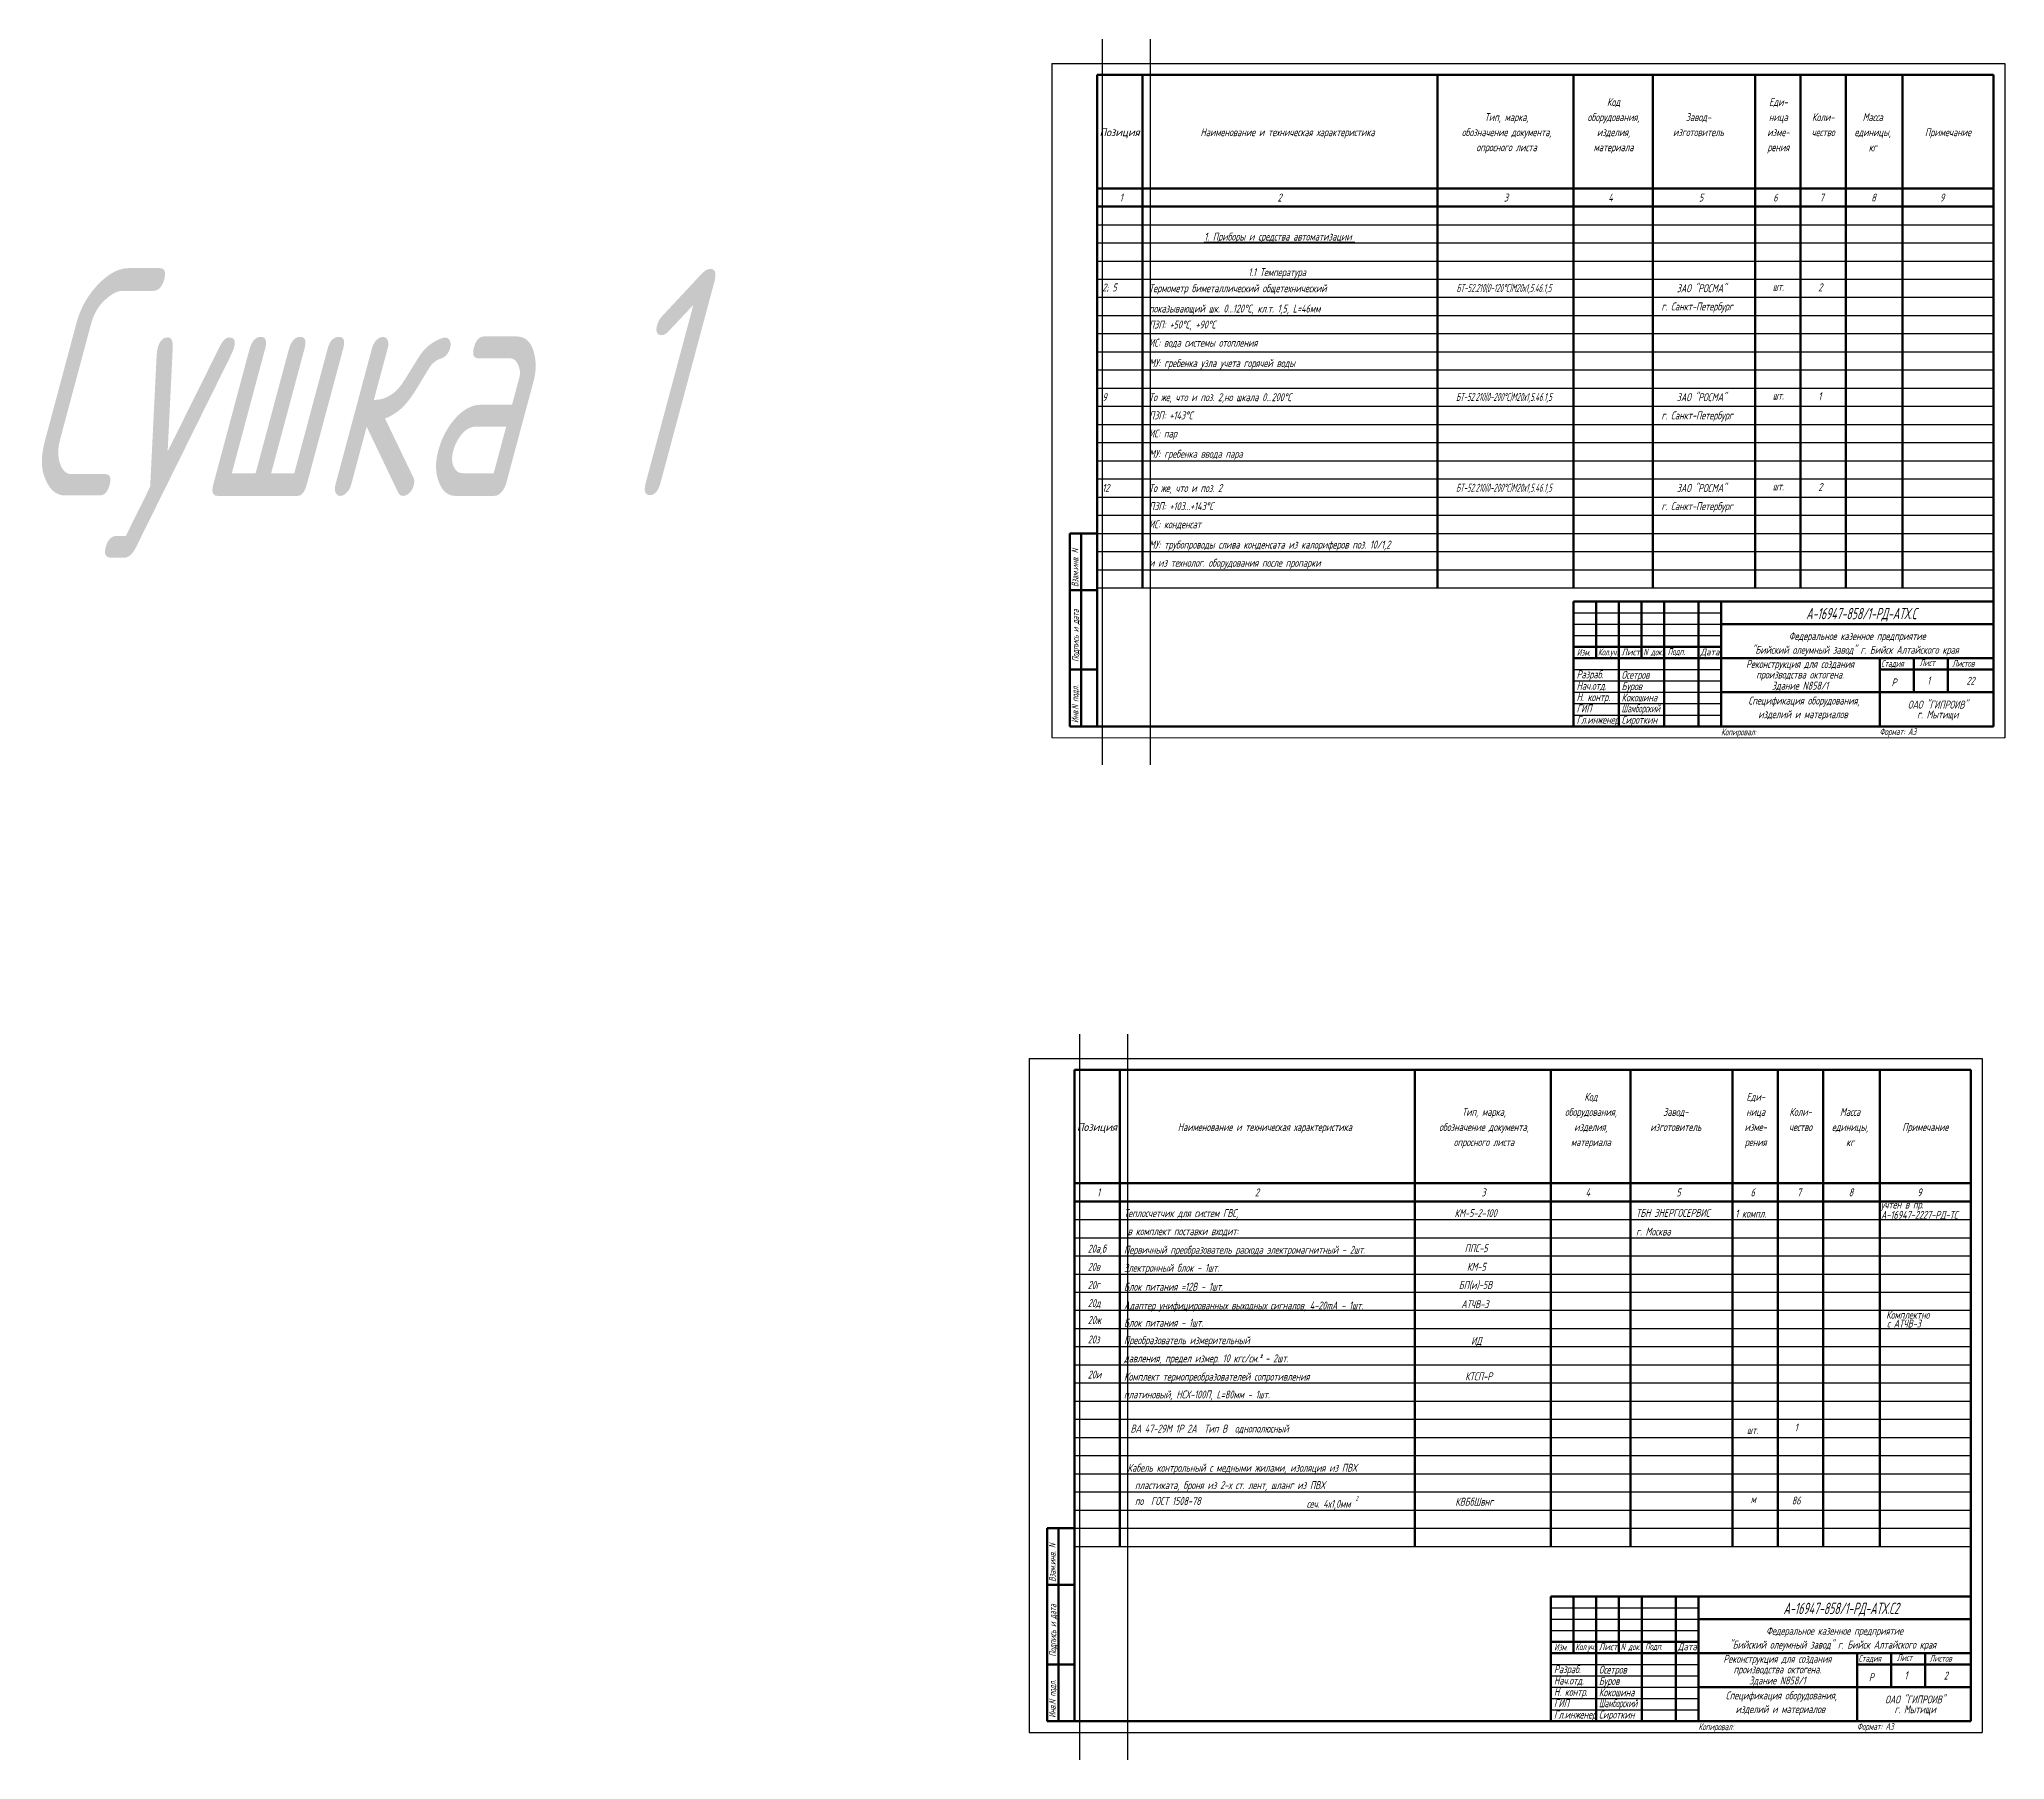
# Model space of a CAD drawing. Header units: millimetres. Extents: x -680 to 9204, y -4430 to 7779.
# Drawn here: x -680 to 187, y -4430 to -3672 of the extents above; entities that cross this region are included whole.
import ezdxf
from ezdxf.enums import TextEntityAlignment as Align

# ---------------------------------------------------------------- set-up
doc = ezdxf.new("R2010")
doc.units = ezdxf.units.MM
doc.layers.get('Defpoints').update_dxf_attribs({"color": 33})
for name, color, linetype, lineweight in [('Обводка', 6, 'Continuous', 25), ('Связи', 95, 'Continuous', 25), ('Текст_КИП', 2, 'Continuous', 25)]:
    doc.layers.add(name, color=color, linetype=linetype, lineweight=lineweight)
doc.layers.add('Слой М50', color=3, linetype='Continuous')
doc.styles.add('Simplex', font='simplex.shx', dxfattribs={"width": 0.7, "oblique": 15})

msp = doc.modelspace()

# ---------------------------------------------------------------- linework, layer by layer
at = {"lineweight": 60}
for p, q in [((-213.382, -3688.152), (181.618, -3688.152)), ((-213.382, -3975.152), (-213.382, -3688.152)), ((-193.382, -3688.152), (-193.382, -3914.152)), ((-63.382, -3688.152), (-63.382, -3914.152)), ((-3.382, -3688.152), (-3.382, -3914.152)), ((31.618, -3688.152), (31.618, -3914.152)), ((76.618, -3688.152), (76.618, -3914.152)), ((96.618, -3688.152), (96.618, -3914.152)), ((116.618, -3688.152), (116.618, -3914.152)), ((141.618, -3688.152), (141.618, -3914.152)), ((181.618, -3688.152), (181.618, -3975.152)), ((-213.382, -3738.152), (181.618, -3738.152)), ((-213.382, -3746.152), (181.618, -3746.152)), ((-225.382, -3975.152), (-225.382, -3890.152)), ((-225.382, -3890.152), (-213.382, -3890.152)), ((-220.382, -3975.152), (-220.382, -3890.152)), ((-213.382, -3915.152), (-225.382, -3915.152)), ((-3.382, -3975.158), (-3.382, -3920.158)), ((-3.382, -3920.158), (181.618, -3920.158)), ((6.618, -3945.158), (6.618, -3920.158)), ((16.618, -3975.158), (16.618, -3920.158)), ((26.618, -3945.158), (26.618, -3920.158)), ((36.618, -3975.158), (36.618, -3920.158)), ((51.618, -3975.158), (51.618, -3920.158)), ((61.618, -3975.158), (61.618, -3920.158)), ((181.618, -3975.152), (181.618, -3920.152)), ((61.618, -3930.158), (181.618, -3930.158)), ((-3.382, -3940.158), (61.618, -3940.158)), ((-3.382, -3945.158), (61.618, -3945.158)), ((61.618, -3945.158), (181.618, -3945.158)), ((131.618, -3945.158), (131.618, -3975.158)), ((146.618, -3960.158), (146.618, -3945.158)), ((161.618, -3960.158), (161.618, -3945.158)), ((-213.382, -3950.152), (-225.382, -3950.152)), ((131.618, -3950.158), (181.618, -3950.158)), ((61.618, -3960.158), (181.618, -3960.158)), ((-213.382, -3975.152), (-225.382, -3975.152)), ((181.618, -3975.152), (-213.382, -3975.152)), ((-3.382, -3975.152), (181.618, -3975.152)), ((-223.364, -4126.427), (171.636, -4126.427)), ((-223.364, -4413.427), (-223.364, -4126.427)), ((-203.364, -4126.427), (-203.364, -4336.427)), ((-73.364, -4126.427), (-73.364, -4336.427)), ((-13.364, -4126.427), (-13.364, -4336.427)), ((21.636, -4126.427), (21.636, -4336.427)), ((66.636, -4126.427), (66.636, -4336.427)), ((86.636, -4126.427), (86.636, -4336.427)), ((106.636, -4126.427), (106.636, -4336.427)), ((131.636, -4126.427), (131.636, -4336.427)), ((171.636, -4126.427), (171.636, -4413.427)), ((-223.364, -4176.427), (171.636, -4176.427)), ((-223.364, -4184.427), (171.636, -4184.427)), ((-235.364, -4413.427), (-235.364, -4328.427)), ((-235.364, -4328.427), (-223.364, -4328.427)), ((-230.364, -4413.427), (-230.364, -4328.427)), ((-223.364, -4353.427), (-235.364, -4353.427)), ((-13.364, -4413.433), (-13.364, -4358.433)), ((-13.364, -4358.433), (171.636, -4358.433)), ((-3.364, -4383.433), (-3.364, -4358.433)), ((6.636, -4413.433), (6.636, -4358.433)), ((16.636, -4383.433), (16.636, -4358.433)), ((26.636, -4413.433), (26.636, -4358.433)), ((41.636, -4413.433), (41.636, -4358.433)), ((51.636, -4413.433), (51.636, -4358.433)), ((171.636, -4413.427), (171.636, -4358.427)), ((51.636, -4368.433), (171.636, -4368.433)), ((-13.364, -4378.433), (51.636, -4378.433)), ((-223.364, -4388.427), (-235.364, -4388.427)), ((-13.364, -4383.433), (51.636, -4383.433)), ((51.636, -4383.433), (171.636, -4383.433)), ((121.636, -4383.433), (121.636, -4413.433)), ((121.636, -4388.433), (171.636, -4388.433)), ((136.636, -4398.433), (136.636, -4383.433)), ((151.636, -4398.433), (151.636, -4383.433)), ((51.636, -4398.433), (171.636, -4398.433)), ((-223.364, -4413.427), (-235.364, -4413.427)), ((171.636, -4413.427), (-223.364, -4413.427)), ((-13.364, -4413.427), (171.636, -4413.427))]:
    msp.add_line(p, q, dxfattribs=at)
at = {"layer": 'Defpoints', "color": 33, "ltscale": 0.5}
for p, q in [((-211.097, -3672.484), (-211.097, -3992.119)), ((-189.991, -3672.484), (-189.991, -3992.119)), ((-221.078, -4110.759), (-221.078, -4430.393)), ((-199.973, -4110.759), (-199.973, -4430.393))]:
    msp.add_line(p, q, dxfattribs=at)
at = {"layer": 'Defpoints'}
for p, q in [((-233.382, -3683.152), (186.618, -3683.152)), ((-233.382, -3683.152), (-233.382, -3980.124)), ((186.618, -3683.152), (186.618, -3980.152)), ((-233.382, -3980.124), (186.618, -3980.152)), ((-243.364, -4121.427), (176.636, -4121.427)), ((-243.364, -4121.427), (-243.364, -4418.399)), ((176.636, -4121.427), (176.636, -4418.427)), ((-243.364, -4418.399), (176.636, -4418.427))]:
    msp.add_line(p, q, dxfattribs=at)
at = {"layer": 'Обводка', "color": 155}
for p, q in [((-213.382, -3754.152), (181.618, -3754.152)), ((-213.382, -3762.152), (181.618, -3762.152)), ((-213.382, -3770.152), (181.618, -3770.152)), ((-213.382, -3778.152), (181.618, -3778.152)), ((-213.382, -3786.152), (181.618, -3786.152)), ((-213.382, -3794.152), (181.618, -3794.152)), ((-213.382, -3802.152), (181.618, -3802.152)), ((-213.382, -3810.152), (181.618, -3810.152)), ((-213.382, -3818.152), (181.618, -3818.152)), ((-213.382, -3826.152), (181.618, -3826.152)), ((-213.382, -3834.152), (181.618, -3834.152)), ((-213.382, -3842.152), (181.618, -3842.152)), ((-213.382, -3850.152), (181.618, -3850.152)), ((-213.382, -3858.152), (181.618, -3858.152)), ((-213.382, -3866.152), (181.618, -3866.152)), ((-213.382, -3874.152), (181.618, -3874.152)), ((-213.382, -3882.152), (181.618, -3882.152)), ((-213.382, -3890.152), (181.618, -3890.152)), ((-213.382, -3898.152), (181.618, -3898.152)), ((-213.382, -3906.152), (181.618, -3906.152)), ((-213.382, -3914.152), (181.618, -3914.152)), ((-3.382, -3925.158), (61.618, -3925.158)), ((-3.382, -3930.158), (61.618, -3930.158)), ((-3.382, -3935.158), (61.618, -3935.158)), ((-3.382, -3950.158), (61.618, -3950.158)), ((-3.382, -3955.158), (61.618, -3955.158)), ((-3.382, -3960.158), (61.618, -3960.158)), ((-3.382, -3965.158), (61.618, -3965.158)), ((-3.382, -3970.158), (61.618, -3970.158)), ((-223.364, -4192.427), (171.636, -4192.427)), ((-223.364, -4200.427), (171.636, -4200.427)), ((-223.364, -4208.427), (171.636, -4208.427)), ((-223.364, -4216.427), (171.636, -4216.427)), ((-223.364, -4224.427), (171.636, -4224.427)), ((-223.364, -4232.427), (171.636, -4232.427)), ((-223.364, -4240.427), (171.636, -4240.427)), ((-223.364, -4248.427), (171.636, -4248.427)), ((-223.364, -4256.427), (171.636, -4256.427)), ((-223.364, -4264.427), (171.636, -4264.427)), ((-223.364, -4272.427), (171.636, -4272.427)), ((-223.364, -4280.427), (171.636, -4280.427)), ((-223.364, -4288.427), (171.636, -4288.427)), ((-223.364, -4296.427), (171.636, -4296.427)), ((-223.364, -4304.427), (171.636, -4304.427)), ((-223.364, -4312.427), (171.636, -4312.427)), ((-223.364, -4320.427), (171.636, -4320.427)), ((-223.364, -4328.427), (171.636, -4328.427)), ((-223.364, -4336.427), (171.636, -4336.427)), ((-13.364, -4363.433), (51.636, -4363.433)), ((-13.364, -4368.433), (51.636, -4368.433)), ((-13.364, -4373.433), (51.636, -4373.433)), ((-13.364, -4388.433), (51.636, -4388.433)), ((-13.364, -4393.433), (51.636, -4393.433)), ((-13.364, -4398.433), (51.636, -4398.433)), ((-13.364, -4403.433), (51.636, -4403.433)), ((-13.364, -4408.433), (51.636, -4408.433))]:
    msp.add_line(p, q, dxfattribs=at)
at = {"layer": 'Связи'}
for p, q in [((181.618, -3975.146), (181.618, -3920.146)), ((-3.382, -3975.146), (181.618, -3975.146)), ((171.636, -4413.421), (171.636, -4358.421)), ((-13.364, -4413.421), (171.636, -4413.421))]:
    msp.add_line(p, q, dxfattribs=at)

# ---------------------------------------------------------------- texts
at = {"layer": 'Слой М50', "color": 2, "style": 'Simplex', "oblique": 15, "width": 0.6}
msp.add_text('1 компл.', height=3.5, dxfattribs=at).set_placement((74.652, -4191.573), align=Align.CENTER)
at = {"layer": 'Текст_КИП', "style": 'Simplex', "oblique": 15, "width": 0.6}
for s, p in [('Код', (14.218, -3701.852)), ('Еди-', (86.836, -3701.852)), ('Тип, марка,', (-32.911, -3708.502)), ('оборудования,', (14.218, -3708.502)), ('Завод-', (51.618, -3708.502)), ('ница', (86.836, -3708.502)), ('Коли-', (106.618, -3708.502)), ('Масса', (128.453, -3708.502)), ('Наименование и техническая характеристика', (-129.436, -3715.152)), ('обозначение документа,', (-32.911, -3715.152)), ('изделия,', (14.218, -3715.152)), ('изготовитель', (51.618, -3715.152)), ('изме-', (86.836, -3715.152)), ('чество', (106.618, -3715.152)), ('единицы,', (128.453, -3715.152)), ('Примечание', (161.618, -3715.152)), ('опросного листа', (-32.911, -3721.802)), ('материала', (14.218, -3721.802)), ('рения', (86.836, -3721.802)), ('кг', (128.453, -3721.802)), ('"Бийский олеумный завод" г. Бийск Алтайского края ', (121.618, -3943.195)), ('Федеральное казенное предприятие', (121.618, -3937.118)), ('Реконструкция для создания', (96.424, -3949.443)), ('производства октогена.', (96.424, -3954.096)), ('Здание N858/1', (96.424, -3958.984)), ('ОАО "ГИПРОИВ"', (157.134, -3967.347)), ('Код', (4.236, -4140.127)), ('Еди-', (76.854, -4140.127)), ('Тип, марка,', (-42.893, -4146.777)), ('оборудования,', (4.236, -4146.777)), ('Завод-', (41.636, -4146.777)), ('ница', (76.854, -4146.777)), ('Коли-', (96.636, -4146.777)), ('Масса', (118.471, -4146.777)), ('Наименование и техническая характеристика', (-139.417, -4153.427)), ('обозначение документа,', (-42.893, -4153.427)), ('изделия,', (4.236, -4153.427)), ('изготовитель', (41.636, -4153.427)), ('изме-', (76.854, -4153.427)), ('чество', (96.636, -4153.427)), ('единицы,', (118.471, -4153.427)), ('Примечание', (151.636, -4153.427)), ('опросного листа', (-42.893, -4160.077)), ('материала', (4.236, -4160.077)), ('рения', (76.854, -4160.077)), ('кг', (118.471, -4160.077)), ('1', (94.701, -4285.814)), ('86', (94.701, -4317.962)), ('Федеральное казенное предприятие', (111.636, -4375.392)), ('"Бийский олеумный завод" г. Бийск Алтайского края ', (111.636, -4381.469)), ('Реконструкция для создания', (86.443, -4387.717)), ('производства октогена.', (86.443, -4392.371)), ('Здание N858/1', (86.443, -4397.258)), ('ОАО "ГИПРОИВ"', (147.153, -4405.622))]:
    msp.add_text(s, height=3.5, dxfattribs=at).set_placement(p, align=Align.CENTER)
at = {"layer": 'Текст_КИП', "style": 'Simplex', "oblique": 15}
for s, height, width, p, p2 in [('Позиция', 3.5, 0.822902, (-212.295, -3715.152), (-194.602, -3715.152)), ('Кол.уч.', 3, 0.603486, (7.393, -3943.887), (16.1, -3943.887)), ('Лист', 3, 0.686041, (17.684, -3943.887), (25.916, -3943.887)), ('N док.', 3, 0.628372, (27.341, -3943.887), (36.048, -3943.887)), ('Дата', 3, 0.652619, (52.513, -3943.887), (60.904, -3943.887)), ('Позиция', 3.5, 0.822902, (-222.276, -4153.427), (-204.584, -4153.427)), ('Кол.уч.', 3, 0.603486, (-2.589, -4382.162), (6.119, -4382.162)), ('Лист', 3, 0.686041, (7.702, -4382.162), (15.934, -4382.162)), ('N док.', 3, 0.628372, (17.359, -4382.162), (26.067, -4382.162)), ('Дата', 3, 0.652619, (42.532, -4382.162), (50.922, -4382.162))]:
    msp.add_text(s, height=height, dxfattribs=dict(at, width=width)).set_placement(p, p2, align=Align.FIT)
for s, height, width, p in [('1', 3.5, 0.6, (-203.402, -3743.948)), ('2', 3.5, 0.6, (-133.843, -3743.948)), ('3', 3.5, 0.6, (-34.067, -3743.948)), ('4', 3.5, 0.6, (11.887, -3743.948)), ('5', 3.5, 0.6, (51.86, -3743.948)), ('6', 3.5, 0.6, (84.594, -3743.948)), ('7', 3.5, 0.6, (105.053, -3743.948)), ('8', 3.5, 0.6, (127.846, -3743.948)), ('9', 3.5, 0.6, (158.062, -3743.948)), ('1.1 Температура', 3.5, 0.6, (-146.763, -3776.814)), ('2; 5', 3.5, 0.6, (-211.097, -3783.558)), ('Термометр биметаллический общетехнический ', 3.5, 0.6, (-190.51, -3783.906)), ('показывающий шк. 0...120%%DC, кл.т. 1,5, L=46мм', 3.5, 0.6, (-190.51, -3792.853)), ('ПЗП: +50%%DC, +90%%DC', 3.5, 0.6, (-190.51, -3799.906)), ('ИС: вода системы отопления', 3.5, 0.6, (-190.51, -3807.906)), ('МУ: гребенка узла учета горячей воды', 3.5, 0.6, (-190.51, -3816.853)), ('9', 3.5, 0.6, (-211.097, -3831.876)), ('То же, что и поз. 2,но шкала 0...200%%DC ', 3.5, 0.6, (-190.51, -3831.906)), ('ПЗП: +143%%DC', 3.5, 0.6, (-190.51, -3839.906)), ('ИС: пар', 3.5, 0.6, (-190.51, -3847.906)), ('МУ: гребенка ввода пара', 3.5, 0.6, (-190.51, -3856.853)), ('12', 3.5, 0.6, (-211.097, -3871.876)), ('То же, что и поз. 2', 3.5, 0.6, (-190.51, -3871.906)), ('ПЗП: +103...+143%%DC', 3.5, 0.6, (-190.51, -3879.906)), ('ИС: конденсат', 3.5, 0.6, (-190.51, -3887.906)), ('МУ: трубопроводы слива конденсата из калориферов поз. 10/1,2', 3.5, 0.6, (-190.51, -3896.853)), ('и из технолог. оборудования после пропарки', 3.5, 0.6, (-190.51, -3904.853)), ('А-16947-858/1-РД-АТХ.С', 5, 0.6, (99.1, -3927.964)), ('Подп.', 3, 0.6, (38.106, -3943.729)), ('Изм.', 3, 0.6, (-1.948, -3944.046)), ('Стадия', 3, 0.6, (132.147, -3948.951)), ('Лист', 3, 0.6, (149.087, -3948.634)), ('Листов', 3, 0.6, (163.494, -3948.951)), ('Разраб.', 3.5, 0.6, (-2.044, -3954.008)), ('Нач.отд.', 3.5, 0.6, (-2.044, -3959.008)), ('Буров', 3.5, 0.6, (17.762, -3959.204)), ('Осетров', 3.5, 0.6, (17.762, -3954.204)), ('Н. контр.', 3.5, 0.6, (-2.044, -3964.008)), ('ГИП', 3.5, 0.6, (-2.044, -3969.008)), ('Шамборский', 3.5, 0.5, (17.762, -3969.008)), ('Кокошина', 3.5, 0.6, (17.762, -3964.204)), ('Спецификация оборудования,', 3.5, 0.6, (73.65, -3965.561)), ('Гл.инженер', 3.5, 0.6, (-2.044, -3974.008)), ('Сироткин', 3.5, 0.6, (17.762, -3974.008)), ('изделий и материалов', 3.5, 0.6, (78.003, -3971.589)), ('1', 3.5, 0.6, (-213.384, -4182.222)), ('2', 3.5, 0.6, (-143.824, -4182.222)), ('3', 3.5, 0.6, (-44.049, -4182.222)), ('4', 3.5, 0.6, (1.905, -4182.222)), ('5', 3.5, 0.6, (41.878, -4182.222)), ('6', 3.5, 0.6, (74.612, -4182.222)), ('7', 3.5, 0.6, (95.071, -4182.222)), ('8', 3.5, 0.6, (117.864, -4182.222)), ('9', 3.5, 0.6, (148.08, -4182.222)), ('ВА 47-29М 1P 2А  Тип В  однополюсный', 3.5, 0.6, (-198.622, -4286.296)), ('шт.', 3.5, 0.6, (72.992, -4286.971)), ('Кабель контрольный с медными жилами, изоляция из ПВХ', 3.5, 0.6, (-199.973, -4303.542)), ('пластиката, броня из 2-х ст. лент, шланг из ПВХ ', 3.5, 0.6, (-196.684, -4311.181)), ('по  ГОСТ 1508-78', 3.5, 0.6, (-196.684, -4318.182)), ('сеч. 4х1,0мм', 3.5, 0.6, (-121.023, -4319.418)), ('2', 2, 0.6, (-99.402, -4316.243)), ('КВБбШвнг', 3.5, 0.6, (-55.537, -4318.485)), ('м', 3.5, 0.6, (74.642, -4317.319)), ('А-16947-858/1-РД-АТХ.С2', 5, 0.6, (89.119, -4366.238)), ('Изм.', 3, 0.6, (-11.929, -4382.32)), ('Подп.', 3, 0.6, (28.125, -4382.004)), ('Разраб.', 3.5, 0.6, (-12.026, -4392.283)), ('Осетров', 3.5, 0.6, (7.78, -4392.478)), ('Стадия', 3, 0.6, (122.165, -4387.225)), ('Лист', 3, 0.6, (139.105, -4386.909)), ('Листов', 3, 0.6, (153.512, -4387.225)), ('Нач.отд.', 3.5, 0.6, (-12.026, -4397.283)), ('Н. контр.', 3.5, 0.6, (-12.026, -4402.283)), ('Буров', 3.5, 0.6, (7.78, -4397.478)), ('Кокошина', 3.5, 0.6, (7.78, -4402.478)), ('ГИП', 3.5, 0.6, (-12.026, -4407.283)), ('Шамборский', 3.5, 0.5, (7.78, -4407.283)), ('Спецификация оборудования,', 3.5, 0.6, (63.668, -4403.836)), ('изделий и материалов', 3.5, 0.6, (68.021, -4409.863)), ('Гл.инженер', 3.5, 0.6, (-12.026, -4412.283)), ('Сироткин', 3.5, 0.6, (7.78, -4412.283))]:
    msp.add_text(s, height=height, dxfattribs=dict(at, width=width)).set_placement(p)
at = {"layer": 'Текст_КИП', "lineweight": -3, "style": 'Simplex', "oblique": 15, "width": 0.6}
for s, p in [('%%U1. Приборы и средства автоматизации ', (-166.13, -3761.154)), ('шт.', (84.387, -3783.194)), ('2', (104.451, -3783.493)), ('1', (104.451, -3831.493)), ('шт.', (84.387, -3831.194)), ('шт.', (84.387, -3871.194)), ('2', (104.451, -3871.493)), ('Р', (136.73, -3957.551)), ('1', (152.449, -3956.71)), ('Р', (126.748, -4395.826)), ('1', (142.468, -4394.985))]:
    msp.add_text(s, height=3.5, dxfattribs=at).set_placement(p)
at = {"layer": 'Текст_КИП', "ltscale": 0.02, "style": 'Simplex', "oblique": 15, "width": 0.6}
msp.add_text('Сушка 1', height=100, dxfattribs=at).set_placement((-688.219, -3873.628))
at = {"layer": 'Текст_КИП', "color": 3, "style": 'Simplex', "oblique": 15, "width": 0.5}
for s, p in [('БТ-52.210(0-120%%DС)М20х1,5.46.1,5', (-34.067, -3783.773)), ('БТ-52.210(0-200%%DС)М20х1,5.46.1,5', (-34.067, -3831.773)), ('БТ-52.210(0-200%%DС)М20х1,5.46.1,5', (-34.067, -3871.773))]:
    msp.add_text(s, height=3.5, dxfattribs=at).set_placement(p, align=Align.CENTER)
at = {"layer": 'Текст_КИП', "color": 3, "style": 'Simplex', "oblique": 15}
for s, height, width, p in [('ЗАО "РОСМА"', 3.5, 0.6, (42.068, -3783.906)), ('г. Санкт-Петербург', 3.5, 0.6, (35.353, -3791.906)), ('ЗАО "РОСМА"', 3.5, 0.6, (42.068, -3831.906)), ('г. Санкт-Петербург', 3.5, 0.6, (35.353, -3839.906)), ('ЗАО "РОСМА"', 3.5, 0.6, (42.068, -3871.906)), ('г. Санкт-Петербург', 3.5, 0.6, (35.353, -3879.906)), ('Копировал:', 3, 0.6, (61.618, -3979.121)), ('Формат: А3', 3, 0.6, (131.478, -3978.988)), ('Теплосчетчик для систем ГВС,', 3.5, 0.6, (-201.512, -4191.352)), ('ТБН ЭНЕРГОСЕРВИС', 3.5, 0.6, (24.177, -4191.253)), ('в комплект поставки входит:', 3.5, 0.6, (-199.879, -4199.335)), ('г. Москва', 3.5, 0.6, (24.177, -4199.47)), ('20а,б', 3.5, 0.7, (-217.485, -4207.007)), ('Первичный преобразователь расхода электромагнитный - 2шт.', 3.5, 0.6, (-201.512, -4207.509)), ('20в', 3.5, 0.7, (-217.485, -4215.007)), ('Электронный блок - 1шт.', 3.5, 0.6, (-201.512, -4215.461)), ('20г', 3.5, 0.7, (-217.485, -4223.007)), ('Блок питания =12В - 1шт.', 3.5, 0.6, (-201.512, -4223.787)), ('20д', 3.5, 0.7, (-217.485, -4231.007)), ('20ж', 3.5, 0.7, (-217.485, -4238.461)), ('Адаптер унифицированных выходных сигналов, 4-20mА - 1шт.', 3.5, 0.6, (-201.512, -4232.055)), ('20з', 3.5, 0.7, (-217.485, -4247.007)), ('Блок питания - 1шт.', 3.5, 0.6, (-201.512, -4239.649)), ('Преобразователь измерительный', 3.5, 0.6, (-201.512, -4247.356)), ('давления, предел измер. 10 кгс/см.² - 2шт.', 3.5, 0.6, (-201.512, -4255.332)), ('20и', 3.5, 0.7, (-217.485, -4262.493)), ('Комплект термопреобразователей сопротивления', 3.5, 0.6, (-201.512, -4263.403)), ('платиновый, НСХ-100П, L=80мм - 1шт.', 3.5, 0.6, (-201.512, -4271.248)), ('Копировал:', 3, 0.6, (51.636, -4417.396)), ('Формат: А3', 3, 0.6, (121.497, -4417.262))]:
    msp.add_text(s, height=height, dxfattribs=dict(at, width=width)).set_placement(p)
at = {"layer": 'Текст_КИП', "style": 'Simplex', "oblique": 15, "width": 0.6}
for s, p in [('Взам.инв. N', (-221.619, -3913.785)), ('Подпись и дата', (-221.409, -3946.781)), ('Инв.N подл.', (-221.619, -3973.681)), ('Взам.инв. N', (-231.601, -4352.06)), ('Подпись и дата', (-231.391, -4385.055)), ('Инв.N подл.', (-231.601, -4411.956))]:
    msp.add_text(s, height=3, rotation=90, dxfattribs=at).set_placement(p)
at = {"layer": 'Текст_КИП', "color": 1, "lineweight": -3, "style": 'Simplex', "oblique": 15, "width": 0.6}
for s, p in [('22', (169.75, -3956.826)), ('2', (159.768, -4395.1))]:
    msp.add_text(s, height=3.5, dxfattribs=at).set_placement(p)
at = {"layer": 'Текст_КИП', "style": 'Simplex', "oblique": 15, "width": 0.6}
for p in [(157.134, -3970.377), (147.153, -4408.651)]:
    msp.add_text('г. Мытищи', height=3.5, dxfattribs=at).set_placement(p, align=Align.MIDDLE)
at = {"layer": 'Текст_КИП', "color": 2, "style": 'Simplex', "oblique": 15, "width": 0.6}
for s, p in [('КМ-5-2-100', (-37.26, -4191.359)), ('ППС-5', (-41.28, -4206.81)), ('КМ-5', (-42.084, -4215.006)), ('БП(и)-5В', (-39.27, -4223.006)), ('АТЧВ-3', (-40.899, -4231.467)), ('Комплектно', (153.452, -4236.137)), ('ИД', (-43.906, -4247.649)), ('с АТЧВ-3', (149.687, -4240.003)), ('КТСП-Р', (-39.27, -4263.249))]:
    msp.add_text(s, height=3.5, dxfattribs=at).set_placement(p, align=Align.RIGHT)
for s, p in [('учтен в пр.', (132.107, -4187.581)), ('А-16947-2227-РД-ТС', (132.107, -4192.119))]:
    msp.add_text(s, height=3.5, dxfattribs=at).set_placement(p)

doc.saveas('drawing.dxf')
